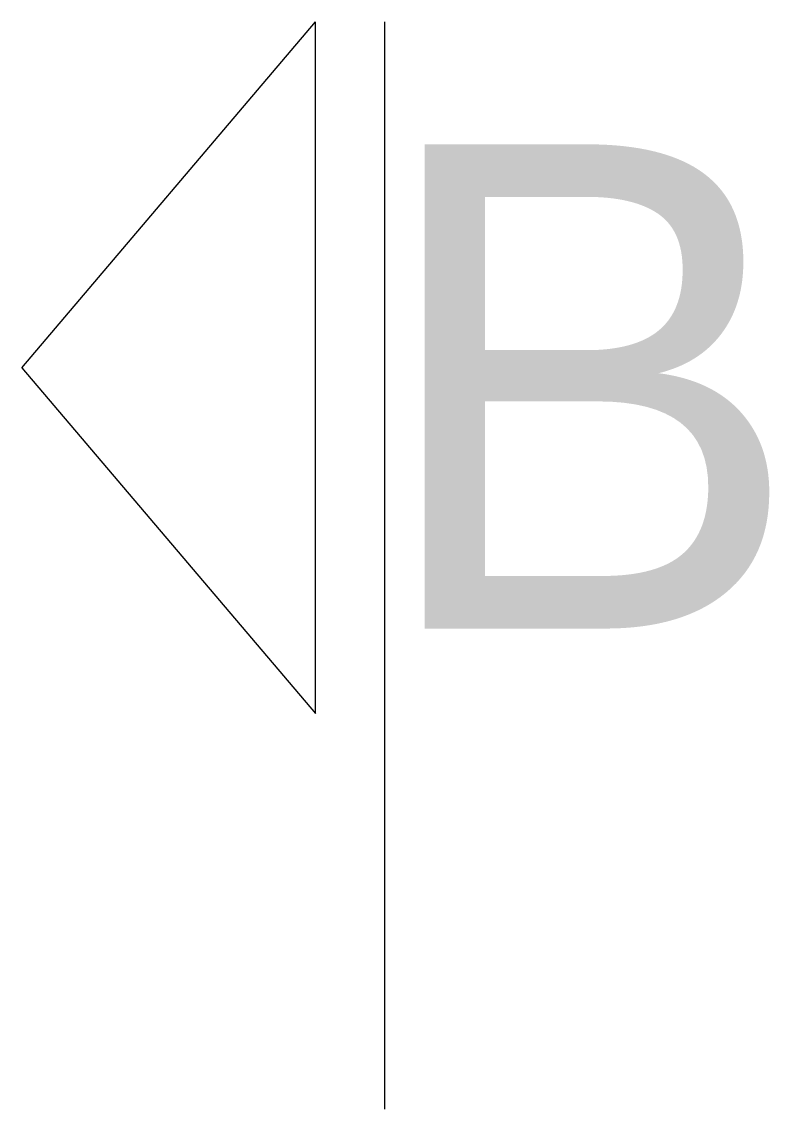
# Model space of a CAD drawing. Header units: millimetres. Extents: x -5.2 to 5.6, y 0 to 15.7.
import ezdxf
from ezdxf.enums import TextEntityAlignment as Align

# ---------------------------------------------------------------- set-up
doc = ezdxf.new("R2010")
doc.units = ezdxf.units.MM

msp = doc.modelspace()

# ---------------------------------------------------------------- linework, layer by layer
at = {"color": 4, "transparency": 33554687}
for p, q in [((-5.25, 10.719), (-1, 15.719)), ((-1, 5.719), (-1, 15.719)), ((0, 0), (0, 15.719)), ((-5.25, 10.719), (-1, 5.719))]:
    msp.add_line(p, q, dxfattribs=at)

# ---------------------------------------------------------------- texts
msp.add_attdef('B', text='B', height=7, dxfattribs=at).set_placement((6.053, 6.948), align=Align.RIGHT)

doc.saveas('drawing.dxf')
